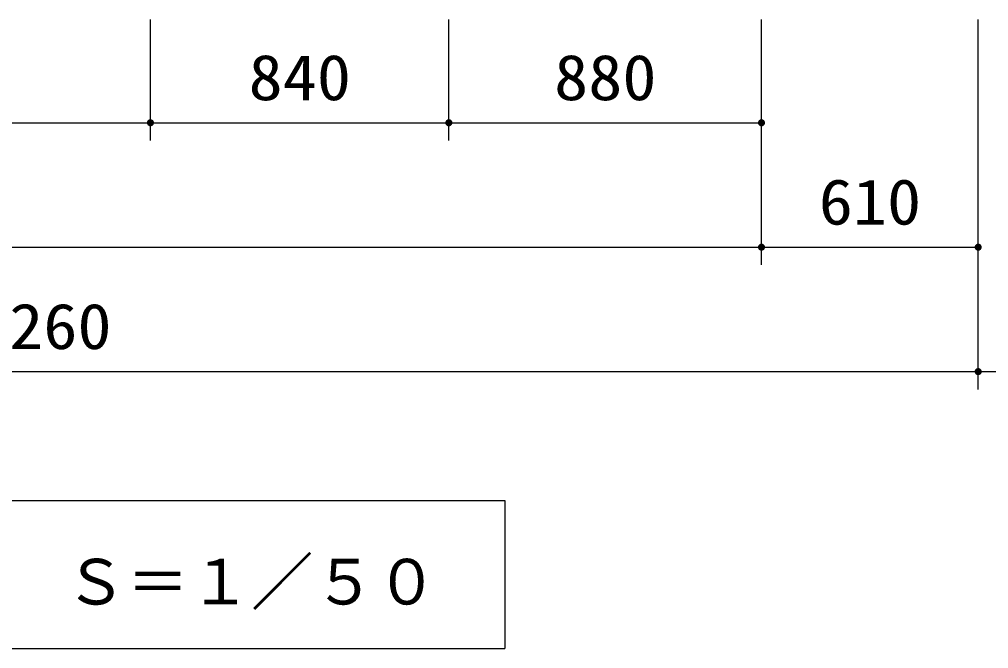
# Model space of a CAD drawing. Units: millimetres, scale not verified. Extents: x -14850 to 14850, y -10500 to 10500.
# Drawn here: x -7401 to -4673, y -7981 to -6211 of the extents above; entities that cross this region are included whole.
import ezdxf
from ezdxf.enums import TextEntityAlignment as Align

# ---------------------------------------------------------------- set-up
doc = ezdxf.new("R2010")
doc.units = ezdxf.units.MM
doc.header["$LTSCALE"] = 50
for name, color, linetype, lineweight in [('0-0_製作', 5, 'Continuous', 25), ('0-1_躯体', 3, 'Continuous', 25), ('0-5_水管', 3, 'Continuous', 25)]:
    doc.layers.add(name, color=color, linetype=linetype, lineweight=lineweight)
doc.styles.add('ＭＳ ゴシック', font='')
doc.styles.get('ＭＳ ゴシック').set_extended_font_data('MS Gothic')

msp = doc.modelspace()

# ---------------------------------------------------------------- linework, layer by layer
at = {"layer": '0-0_製作', "color": 2}
for p, q in [((-7032.05, -6551.96), (-7032.05, -6211.17)), ((-6192.05, -6551.96), (-6192.05, -6211.17)), ((-5312.05, -6901.96), (-5312.05, -6211.17)), ((-4702.05, -7251.96), (-4702.05, -6211.17))]:
    msp.add_line(p, q, dxfattribs=at)
at = {"layer": '0-0_製作'}
for points in [[(-7037.92, -6493.87), (-7032.05, -6491.96), (-7032.05, -6501.96)], [(-7036.86, -6493.2), (-7032.05, -6491.96), (-7037.92, -6493.87)], [(-7035.73, -6492.66), (-7032.05, -6491.96), (-7036.86, -6493.2)], [(-7034.53, -6492.27), (-7032.05, -6491.96), (-7035.73, -6492.66)], [(-7033.3, -6492.04), (-7032.05, -6491.96), (-7034.53, -6492.27)], [(-7032.05, -6491.96), (-7022.05, -6501.96), (-7032.05, -6501.96)], [(-7031.42, -6491.98), (-7022.05, -6501.96), (-7032.05, -6491.96)], [(-7030.17, -6492.14), (-7022.05, -6501.96), (-7031.42, -6491.98)], [(-7030.17, -6492.14), (-7022.12, -6500.71), (-7022.05, -6501.96)], [(-7028.96, -6492.45), (-7022.12, -6500.71), (-7030.17, -6492.14)], [(-7028.96, -6492.45), (-7022.36, -6499.47), (-7022.12, -6500.71)], [(-7027.79, -6492.91), (-7022.36, -6499.47), (-7028.96, -6492.45)], [(-7027.79, -6492.91), (-7022.75, -6498.28), (-7022.36, -6499.47)], [(-7026.69, -6493.52), (-7022.75, -6498.28), (-7027.79, -6492.91)], [(-6198.89, -6494.67), (-6192.05, -6491.96), (-6192.05, -6501.96)], [(-6197.92, -6493.87), (-6192.05, -6491.96), (-6198.89, -6494.67)], [(-6196.86, -6493.2), (-6192.05, -6491.96), (-6197.92, -6493.87)], [(-6195.73, -6492.66), (-6192.05, -6491.96), (-6196.86, -6493.2)], [(-6194.53, -6492.27), (-6192.05, -6491.96), (-6195.73, -6492.66)], [(-6193.3, -6492.04), (-6192.05, -6491.96), (-6194.53, -6492.27)], [(-6192.05, -6491.96), (-6182.05, -6501.96), (-6192.05, -6501.96)], [(-6192.05, -6491.96), (-6182.13, -6500.71), (-6182.05, -6501.96)], [(-6191.42, -6491.98), (-6182.13, -6500.71), (-6192.05, -6491.96)], [(-6190.17, -6492.14), (-6182.13, -6500.71), (-6191.42, -6491.98)], [(-6190.17, -6492.14), (-6182.36, -6499.47), (-6182.13, -6500.71)], [(-6188.96, -6492.45), (-6182.36, -6499.47), (-6190.17, -6492.14)], [(-6188.96, -6492.45), (-6182.75, -6498.28), (-6182.36, -6499.47)], [(-6187.79, -6492.91), (-6182.75, -6498.28), (-6188.96, -6492.45)], [(-6187.79, -6492.91), (-6183.28, -6497.14), (-6182.75, -6498.28)], [(-6186.69, -6493.52), (-6183.28, -6497.14), (-6187.79, -6492.91)], [(-5319.75, -6495.59), (-5312.05, -6491.96), (-5312.05, -6501.96)], [(-5318.89, -6494.67), (-5312.05, -6491.96), (-5319.75, -6495.59)], [(-5317.92, -6493.87), (-5312.05, -6491.96), (-5318.89, -6494.67)], [(-5316.86, -6493.2), (-5312.05, -6491.96), (-5317.92, -6493.87)], [(-5315.73, -6492.66), (-5312.05, -6491.96), (-5316.86, -6493.2)], [(-5314.53, -6492.27), (-5312.05, -6491.96), (-5315.73, -6492.66)], [(-5313.3, -6492.04), (-5312.05, -6491.96), (-5314.53, -6492.27)], [(-5312.05, -6491.96), (-5302.05, -6501.96), (-5312.05, -6501.96)], [(-5312.05, -6491.96), (-5302.13, -6500.71), (-5302.05, -6501.96)], [(-5312.05, -6491.96), (-5302.36, -6499.47), (-5302.13, -6500.71)], [(-5311.42, -6491.98), (-5302.36, -6499.47), (-5312.05, -6491.96)], [(-5311.42, -6491.98), (-5302.75, -6498.28), (-5302.36, -6499.47)], [(-5310.17, -6492.14), (-5302.75, -6498.28), (-5311.42, -6491.98)], [(-5310.17, -6492.14), (-5303.28, -6497.14), (-5302.75, -6498.28)], [(-5308.96, -6492.45), (-5303.28, -6497.14), (-5310.17, -6492.14)], [(-5308.96, -6492.45), (-5303.96, -6496.08), (-5303.28, -6497.14)], [(-5307.79, -6492.91), (-5303.96, -6496.08), (-5308.96, -6492.45)], [(-5307.79, -6492.91), (-5304.76, -6495.11), (-5303.96, -6496.08)], [(-5306.69, -6493.52), (-5304.76, -6495.11), (-5307.79, -6492.91)], [(-7042.03, -6501.33), (-7032.05, -6501.96), (-7042.05, -6501.96)], [(-7042.05, -6501.96), (-7033.92, -6511.78), (-7041.97, -6503.21)], [(-7042.05, -6501.96), (-7032.67, -6511.94), (-7033.92, -6511.78)], [(-7032.05, -6501.96), (-7032.67, -6511.94), (-7042.05, -6501.96)], [(-7041.87, -6500.09), (-7032.05, -6501.96), (-7042.03, -6501.33)], [(-7041.97, -6503.21), (-7035.14, -6511.47), (-7041.73, -6504.45)], [(-7041.97, -6503.21), (-7033.92, -6511.78), (-7035.14, -6511.47)], [(-7041.56, -6498.87), (-7032.05, -6501.96), (-7041.87, -6500.09)], [(-7041.73, -6504.45), (-7036.3, -6511.01), (-7041.34, -6505.64)], [(-7041.73, -6504.45), (-7035.14, -6511.47), (-7036.3, -6511.01)], [(-7041.09, -6497.7), (-7032.05, -6501.96), (-7041.56, -6498.87)], [(-7041.34, -6505.64), (-7037.4, -6510.4), (-7040.81, -6506.78)], [(-7041.34, -6505.64), (-7036.3, -6511.01), (-7037.4, -6510.4)], [(-7040.49, -6496.6), (-7032.05, -6501.96), (-7041.09, -6497.7)], [(-7040.81, -6506.78), (-7038.42, -6509.66), (-7040.14, -6507.84)], [(-7040.81, -6506.78), (-7037.4, -6510.4), (-7038.42, -6509.66)], [(-7039.75, -6495.59), (-7032.05, -6501.96), (-7040.49, -6496.6)], [(-7040.14, -6507.84), (-7038.42, -6509.66), (-7039.34, -6508.81)], [(-7038.89, -6494.67), (-7032.05, -6501.96), (-7039.75, -6495.59)], [(-7037.92, -6493.87), (-7032.05, -6501.96), (-7038.89, -6494.67)], [(-7032.05, -6501.96), (-7032.05, -6511.96), (-7032.67, -6511.94)], [(-7032.05, -6501.96), (-7030.79, -6511.88), (-7032.05, -6511.96)], [(-7032.05, -6501.96), (-7029.56, -6511.65), (-7030.79, -6511.88)], [(-7032.05, -6501.96), (-7028.36, -6511.26), (-7029.56, -6511.65)], [(-7032.05, -6501.96), (-7027.23, -6510.72), (-7028.36, -6511.26)], [(-7032.05, -6501.96), (-7026.17, -6510.05), (-7027.23, -6510.72)], [(-7032.05, -6501.96), (-7025.2, -6509.25), (-7026.17, -6510.05)], [(-7022.05, -6501.96), (-7025.2, -6509.25), (-7032.05, -6501.96)], [(-7026.69, -6493.52), (-7023.28, -6497.14), (-7022.75, -6498.28)], [(-7025.67, -6494.25), (-7023.28, -6497.14), (-7026.69, -6493.52)], [(-7025.67, -6494.25), (-7023.96, -6496.08), (-7023.28, -6497.14)], [(-7024.76, -6495.11), (-7023.96, -6496.08), (-7025.67, -6494.25)], [(-7022.05, -6501.96), (-7024.34, -6508.33), (-7025.2, -6509.25)], [(-7022.05, -6501.96), (-7023.6, -6507.32), (-7024.34, -6508.33)], [(-7022.05, -6501.96), (-7023, -6506.22), (-7023.6, -6507.32)], [(-7022.05, -6501.96), (-7022.54, -6505.05), (-7023, -6506.22)], [(-7022.05, -6501.96), (-7022.22, -6503.83), (-7022.54, -6505.05)], [(-7022.05, -6501.96), (-7022.07, -6502.59), (-7022.22, -6503.83)], [(-6202.03, -6501.33), (-6192.05, -6501.96), (-6202.05, -6501.96)], [(-6202.05, -6501.96), (-6192.67, -6511.94), (-6201.97, -6503.21)], [(-6202.05, -6501.96), (-6192.05, -6511.96), (-6192.67, -6511.94)], [(-6202.05, -6501.96), (-6192.05, -6501.96), (-6192.05, -6511.96)], [(-6201.87, -6500.09), (-6192.05, -6501.96), (-6202.03, -6501.33)], [(-6201.97, -6503.21), (-6193.92, -6511.78), (-6201.73, -6504.45)], [(-6201.97, -6503.21), (-6192.67, -6511.94), (-6193.92, -6511.78)], [(-6201.56, -6498.87), (-6192.05, -6501.96), (-6201.87, -6500.09)], [(-6201.73, -6504.45), (-6195.14, -6511.47), (-6201.34, -6505.64)], [(-6201.73, -6504.45), (-6193.92, -6511.78), (-6195.14, -6511.47)], [(-6201.09, -6497.7), (-6192.05, -6501.96), (-6201.56, -6498.87)], [(-6201.34, -6505.64), (-6196.3, -6511.01), (-6200.81, -6506.78)], [(-6201.34, -6505.64), (-6195.14, -6511.47), (-6196.3, -6511.01)], [(-6200.49, -6496.6), (-6192.05, -6501.96), (-6201.09, -6497.7)], [(-6200.81, -6506.78), (-6197.4, -6510.4), (-6200.14, -6507.84)], [(-6200.81, -6506.78), (-6196.3, -6511.01), (-6197.4, -6510.4)], [(-6199.75, -6495.59), (-6192.05, -6501.96), (-6200.49, -6496.6)], [(-6200.14, -6507.84), (-6198.42, -6509.66), (-6199.34, -6508.81)], [(-6200.14, -6507.84), (-6197.4, -6510.4), (-6198.42, -6509.66)], [(-6198.89, -6494.67), (-6192.05, -6501.96), (-6199.75, -6495.59)], [(-6192.05, -6501.96), (-6190.79, -6511.88), (-6192.05, -6511.96)], [(-6192.05, -6501.96), (-6189.56, -6511.65), (-6190.79, -6511.88)], [(-6192.05, -6501.96), (-6188.37, -6511.26), (-6189.56, -6511.65)], [(-6192.05, -6501.96), (-6187.23, -6510.72), (-6188.37, -6511.26)], [(-6192.05, -6501.96), (-6186.17, -6510.05), (-6187.23, -6510.72)], [(-6192.05, -6501.96), (-6185.2, -6509.25), (-6186.17, -6510.05)], [(-6192.05, -6501.96), (-6184.34, -6508.33), (-6185.2, -6509.25)], [(-6182.05, -6501.96), (-6184.34, -6508.33), (-6192.05, -6501.96)], [(-6186.69, -6493.52), (-6183.96, -6496.08), (-6183.28, -6497.14)], [(-6185.67, -6494.25), (-6183.96, -6496.08), (-6186.69, -6493.52)], [(-6185.67, -6494.25), (-6184.76, -6495.11), (-6183.96, -6496.08)], [(-6182.05, -6501.96), (-6183.6, -6507.32), (-6184.34, -6508.33)], [(-6182.05, -6501.96), (-6183, -6506.22), (-6183.6, -6507.32)], [(-6182.05, -6501.96), (-6182.54, -6505.05), (-6183, -6506.22)], [(-6182.05, -6501.96), (-6182.22, -6503.83), (-6182.54, -6505.05)], [(-6182.05, -6501.96), (-6182.07, -6502.59), (-6182.22, -6503.83)], [(-5322.03, -6501.33), (-5312.05, -6501.96), (-5322.05, -6501.96)], [(-5322.05, -6501.96), (-5312.05, -6501.96), (-5321.97, -6503.21)], [(-5321.87, -6500.09), (-5312.05, -6501.96), (-5322.03, -6501.33)], [(-5321.97, -6503.21), (-5312.05, -6501.96), (-5312.05, -6511.96)], [(-5321.97, -6503.21), (-5312.05, -6511.96), (-5321.73, -6504.45)], [(-5321.56, -6498.87), (-5312.05, -6501.96), (-5321.87, -6500.09)], [(-5321.73, -6504.45), (-5312.67, -6511.94), (-5321.34, -6505.64)], [(-5321.73, -6504.45), (-5312.05, -6511.96), (-5312.67, -6511.94)], [(-5321.09, -6497.7), (-5312.05, -6501.96), (-5321.56, -6498.87)], [(-5321.34, -6505.64), (-5313.92, -6511.78), (-5320.81, -6506.78)], [(-5321.34, -6505.64), (-5312.67, -6511.94), (-5313.92, -6511.78)], [(-5320.49, -6496.6), (-5312.05, -6501.96), (-5321.09, -6497.7)], [(-5320.81, -6506.78), (-5315.14, -6511.47), (-5320.14, -6507.84)], [(-5320.81, -6506.78), (-5313.92, -6511.78), (-5315.14, -6511.47)], [(-5319.75, -6495.59), (-5312.05, -6501.96), (-5320.49, -6496.6)], [(-5320.14, -6507.84), (-5316.3, -6511.01), (-5319.34, -6508.81)], [(-5320.14, -6507.84), (-5315.14, -6511.47), (-5316.3, -6511.01)], [(-5319.34, -6508.81), (-5317.4, -6510.4), (-5318.42, -6509.66)], [(-5319.34, -6508.81), (-5316.3, -6511.01), (-5317.4, -6510.4)], [(-5312.05, -6501.96), (-5310.79, -6511.88), (-5312.05, -6511.96)], [(-5312.05, -6501.96), (-5309.56, -6511.65), (-5310.79, -6511.88)], [(-5312.05, -6501.96), (-5308.37, -6511.26), (-5309.56, -6511.65)], [(-5312.05, -6501.96), (-5307.23, -6510.72), (-5308.37, -6511.26)], [(-5312.05, -6501.96), (-5306.17, -6510.05), (-5307.23, -6510.72)], [(-5312.05, -6501.96), (-5305.2, -6509.25), (-5306.17, -6510.05)], [(-5312.05, -6501.96), (-5304.34, -6508.33), (-5305.2, -6509.25)], [(-5312.05, -6501.96), (-5303.6, -6507.32), (-5304.34, -6508.33)], [(-5302.05, -6501.96), (-5303.6, -6507.32), (-5312.05, -6501.96)], [(-5306.69, -6493.52), (-5305.67, -6494.25), (-5304.76, -6495.11)], [(-5302.05, -6501.96), (-5303, -6506.22), (-5303.6, -6507.32)], [(-5302.05, -6501.96), (-5302.54, -6505.05), (-5303, -6506.22)], [(-5302.05, -6501.96), (-5302.22, -6503.83), (-5302.54, -6505.05)], [(-5302.05, -6501.96), (-5302.07, -6502.59), (-5302.22, -6503.83)], [(-5321.09, -6847.7), (-5312.05, -6851.96), (-5321.56, -6848.87)], [(-5320.49, -6846.6), (-5312.05, -6851.96), (-5321.09, -6847.7)], [(-5319.75, -6845.59), (-5312.05, -6851.96), (-5320.49, -6846.6)], [(-5319.75, -6845.59), (-5312.05, -6841.96), (-5312.05, -6851.96)], [(-5318.89, -6844.67), (-5312.05, -6841.96), (-5319.75, -6845.59)], [(-5317.92, -6843.87), (-5312.05, -6841.96), (-5318.89, -6844.67)], [(-5316.86, -6843.2), (-5312.05, -6841.96), (-5317.92, -6843.87)], [(-5315.73, -6842.66), (-5312.05, -6841.96), (-5316.86, -6843.2)], [(-5314.53, -6842.27), (-5312.05, -6841.96), (-5315.73, -6842.66)], [(-5313.3, -6842.04), (-5312.05, -6841.96), (-5314.53, -6842.27)], [(-5312.05, -6841.96), (-5302.05, -6851.96), (-5312.05, -6851.96)], [(-5312.05, -6841.96), (-5302.13, -6850.71), (-5302.05, -6851.96)], [(-5312.05, -6841.96), (-5302.36, -6849.47), (-5302.13, -6850.71)], [(-5312.05, -6841.96), (-5302.75, -6848.28), (-5302.36, -6849.47)], [(-5311.42, -6841.98), (-5302.75, -6848.28), (-5312.05, -6841.96)], [(-5310.17, -6842.14), (-5302.75, -6848.28), (-5311.42, -6841.98)], [(-5310.17, -6842.14), (-5303.28, -6847.14), (-5302.75, -6848.28)], [(-5308.96, -6842.45), (-5303.28, -6847.14), (-5310.17, -6842.14)], [(-5308.96, -6842.45), (-5303.96, -6846.08), (-5303.28, -6847.14)], [(-5307.79, -6842.91), (-5303.96, -6846.08), (-5308.96, -6842.45)], [(-5307.79, -6842.91), (-5304.76, -6845.11), (-5303.96, -6846.08)], [(-5306.69, -6843.52), (-5304.76, -6845.11), (-5307.79, -6842.91)], [(-5306.69, -6843.52), (-5305.67, -6844.25), (-5304.76, -6845.11)], [(-4711.09, -6847.7), (-4702.05, -6851.96), (-4711.56, -6848.87)], [(-4710.49, -6846.6), (-4702.05, -6851.96), (-4711.09, -6847.7)], [(-4709.75, -6845.59), (-4702.05, -6851.96), (-4710.49, -6846.6)], [(-4709.75, -6845.59), (-4702.05, -6841.96), (-4702.05, -6851.96)], [(-4708.89, -6844.67), (-4702.05, -6841.96), (-4709.75, -6845.59)], [(-4707.92, -6843.87), (-4702.05, -6841.96), (-4708.89, -6844.67)], [(-4706.86, -6843.2), (-4702.05, -6841.96), (-4707.92, -6843.87)], [(-4705.73, -6842.66), (-4702.05, -6841.96), (-4706.86, -6843.2)], [(-4704.53, -6842.27), (-4702.05, -6841.96), (-4705.73, -6842.66)], [(-4703.3, -6842.04), (-4702.05, -6841.96), (-4704.53, -6842.27)], [(-4702.05, -6841.96), (-4692.05, -6851.96), (-4702.05, -6851.96)], [(-4702.05, -6841.96), (-4692.12, -6850.71), (-4692.05, -6851.96)], [(-4702.05, -6841.96), (-4692.36, -6849.47), (-4692.12, -6850.71)], [(-4702.05, -6841.96), (-4692.75, -6848.28), (-4692.36, -6849.47)], [(-4701.42, -6841.98), (-4692.75, -6848.28), (-4702.05, -6841.96)], [(-4701.42, -6841.98), (-4693.28, -6847.14), (-4692.75, -6848.28)], [(-4700.17, -6842.14), (-4693.28, -6847.14), (-4701.42, -6841.98)], [(-4700.17, -6842.14), (-4693.96, -6846.08), (-4693.28, -6847.14)], [(-4698.96, -6842.45), (-4693.96, -6846.08), (-4700.17, -6842.14)], [(-4698.96, -6842.45), (-4694.76, -6845.11), (-4693.96, -6846.08)], [(-4697.79, -6842.91), (-4694.76, -6845.11), (-4698.96, -6842.45)], [(-4697.79, -6842.91), (-4695.67, -6844.25), (-4694.76, -6845.11)], [(-4696.69, -6843.52), (-4695.67, -6844.25), (-4697.79, -6842.91)], [(-5322.03, -6851.33), (-5312.05, -6851.96), (-5322.05, -6851.96)], [(-5322.05, -6851.96), (-5312.05, -6851.96), (-5321.97, -6853.21)], [(-5321.87, -6850.09), (-5312.05, -6851.96), (-5322.03, -6851.33)], [(-5321.97, -6853.21), (-5312.05, -6851.96), (-5321.73, -6854.45)], [(-5321.56, -6848.87), (-5312.05, -6851.96), (-5321.87, -6850.09)], [(-5321.73, -6854.45), (-5312.05, -6851.96), (-5312.05, -6861.96)], [(-5321.73, -6854.45), (-5312.67, -6861.94), (-5321.34, -6855.64)], [(-5321.73, -6854.45), (-5312.05, -6861.96), (-5312.67, -6861.94)], [(-5321.34, -6855.64), (-5313.92, -6861.78), (-5320.81, -6856.78)], [(-5321.34, -6855.64), (-5312.67, -6861.94), (-5313.92, -6861.78)], [(-5320.81, -6856.78), (-5315.14, -6861.47), (-5320.14, -6857.84)], [(-5320.81, -6856.78), (-5313.92, -6861.78), (-5315.14, -6861.47)], [(-5320.14, -6857.84), (-5316.3, -6861.01), (-5319.34, -6858.81)], [(-5320.14, -6857.84), (-5315.14, -6861.47), (-5316.3, -6861.01)], [(-5319.34, -6858.81), (-5317.4, -6860.4), (-5318.42, -6859.66)], [(-5319.34, -6858.81), (-5316.3, -6861.01), (-5317.4, -6860.4)], [(-5312.05, -6851.96), (-5310.79, -6861.88), (-5312.05, -6861.96)], [(-5312.05, -6851.96), (-5309.56, -6861.65), (-5310.79, -6861.88)], [(-5312.05, -6851.96), (-5308.37, -6861.26), (-5309.56, -6861.65)], [(-5312.05, -6851.96), (-5307.23, -6860.72), (-5308.37, -6861.26)], [(-5312.05, -6851.96), (-5306.17, -6860.05), (-5307.23, -6860.72)], [(-5312.05, -6851.96), (-5305.2, -6859.25), (-5306.17, -6860.05)], [(-5312.05, -6851.96), (-5304.34, -6858.33), (-5305.2, -6859.25)], [(-5312.05, -6851.96), (-5303.6, -6857.32), (-5304.34, -6858.33)], [(-5302.05, -6851.96), (-5303.6, -6857.32), (-5312.05, -6851.96)], [(-5302.05, -6851.96), (-5303, -6856.22), (-5303.6, -6857.32)], [(-5302.05, -6851.96), (-5302.54, -6855.05), (-5303, -6856.22)], [(-5302.05, -6851.96), (-5302.22, -6853.83), (-5302.54, -6855.05)], [(-5302.05, -6851.96), (-5302.07, -6852.59), (-5302.22, -6853.83)], [(-4712.03, -6851.33), (-4702.05, -6851.96), (-4712.05, -6851.96)], [(-4712.05, -6851.96), (-4702.05, -6851.96), (-4711.97, -6853.21)], [(-4711.87, -6850.09), (-4702.05, -6851.96), (-4712.03, -6851.33)], [(-4711.97, -6853.21), (-4702.05, -6851.96), (-4711.73, -6854.45)], [(-4711.56, -6848.87), (-4702.05, -6851.96), (-4711.87, -6850.09)], [(-4711.73, -6854.45), (-4702.05, -6851.96), (-4702.05, -6861.96)], [(-4711.73, -6854.45), (-4702.05, -6861.96), (-4711.34, -6855.64)], [(-4711.34, -6855.64), (-4702.67, -6861.94), (-4710.81, -6856.78)], [(-4711.34, -6855.64), (-4702.05, -6861.96), (-4702.67, -6861.94)], [(-4710.81, -6856.78), (-4703.92, -6861.78), (-4710.14, -6857.84)], [(-4710.81, -6856.78), (-4702.67, -6861.94), (-4703.92, -6861.78)], [(-4710.14, -6857.84), (-4705.14, -6861.47), (-4709.34, -6858.81)], [(-4710.14, -6857.84), (-4703.92, -6861.78), (-4705.14, -6861.47)], [(-4709.34, -6858.81), (-4706.3, -6861.01), (-4708.42, -6859.66)], [(-4709.34, -6858.81), (-4705.14, -6861.47), (-4706.3, -6861.01)], [(-4708.42, -6859.66), (-4706.3, -6861.01), (-4707.4, -6860.4)], [(-4702.05, -6851.96), (-4700.79, -6861.88), (-4702.05, -6861.96)], [(-4702.05, -6851.96), (-4699.56, -6861.65), (-4700.79, -6861.88)], [(-4702.05, -6851.96), (-4698.36, -6861.26), (-4699.56, -6861.65)], [(-4702.05, -6851.96), (-4697.23, -6860.72), (-4698.36, -6861.26)], [(-4702.05, -6851.96), (-4696.17, -6860.05), (-4697.23, -6860.72)], [(-4702.05, -6851.96), (-4695.2, -6859.25), (-4696.17, -6860.05)], [(-4702.05, -6851.96), (-4694.34, -6858.33), (-4695.2, -6859.25)], [(-4702.05, -6851.96), (-4693.6, -6857.32), (-4694.34, -6858.33)], [(-4692.05, -6851.96), (-4693.6, -6857.32), (-4702.05, -6851.96)], [(-4692.05, -6851.96), (-4693, -6856.22), (-4693.6, -6857.32)], [(-4692.05, -6851.96), (-4692.54, -6855.05), (-4693, -6856.22)], [(-4692.05, -6851.96), (-4692.22, -6853.83), (-4692.54, -6855.05)], [(-4692.05, -6851.96), (-4692.07, -6852.59), (-4692.22, -6853.83)], [(-4712.03, -7201.33), (-4702.05, -7201.96), (-4712.05, -7201.96)], [(-4712.05, -7201.96), (-4702.05, -7201.96), (-4711.97, -7203.21)], [(-4711.87, -7200.09), (-4702.05, -7201.96), (-4712.03, -7201.33)], [(-4711.97, -7203.21), (-4702.05, -7201.96), (-4711.73, -7204.45)], [(-4711.56, -7198.87), (-4702.05, -7201.96), (-4711.87, -7200.09)], [(-4711.73, -7204.45), (-4702.05, -7201.96), (-4711.34, -7205.64)], [(-4711.09, -7197.7), (-4702.05, -7201.96), (-4711.56, -7198.87)], [(-4711.34, -7205.64), (-4702.05, -7201.96), (-4702.05, -7211.96)], [(-4710.49, -7196.6), (-4702.05, -7201.96), (-4711.09, -7197.7)], [(-4709.75, -7195.59), (-4702.05, -7201.96), (-4710.49, -7196.6)], [(-4709.75, -7195.59), (-4702.05, -7191.96), (-4702.05, -7201.96)], [(-4708.89, -7194.67), (-4702.05, -7191.96), (-4709.75, -7195.59)], [(-4707.92, -7193.87), (-4702.05, -7191.96), (-4708.89, -7194.67)], [(-4706.86, -7193.2), (-4702.05, -7191.96), (-4707.92, -7193.87)], [(-4705.73, -7192.66), (-4702.05, -7191.96), (-4706.86, -7193.2)], [(-4704.53, -7192.27), (-4702.05, -7191.96), (-4705.73, -7192.66)], [(-4703.3, -7192.04), (-4702.05, -7191.96), (-4704.53, -7192.27)], [(-4702.05, -7191.96), (-4692.05, -7201.96), (-4702.05, -7201.96)], [(-4702.05, -7191.96), (-4692.12, -7200.71), (-4692.05, -7201.96)], [(-4702.05, -7191.96), (-4692.36, -7199.47), (-4692.12, -7200.71)], [(-4702.05, -7191.96), (-4692.75, -7198.28), (-4692.36, -7199.47)], [(-4702.05, -7191.96), (-4693.28, -7197.14), (-4692.75, -7198.28)], [(-4701.42, -7191.98), (-4693.28, -7197.14), (-4702.05, -7191.96)], [(-4702.05, -7201.96), (-4700.79, -7211.88), (-4702.05, -7211.96)], [(-4702.05, -7201.96), (-4699.56, -7211.65), (-4700.79, -7211.88)], [(-4702.05, -7201.96), (-4698.36, -7211.26), (-4699.56, -7211.65)], [(-4702.05, -7201.96), (-4697.23, -7210.72), (-4698.36, -7211.26)], [(-4702.05, -7201.96), (-4696.17, -7210.05), (-4697.23, -7210.72)], [(-4702.05, -7201.96), (-4695.2, -7209.25), (-4696.17, -7210.05)], [(-4702.05, -7201.96), (-4694.34, -7208.33), (-4695.2, -7209.25)], [(-4702.05, -7201.96), (-4693.6, -7207.32), (-4694.34, -7208.33)], [(-4692.05, -7201.96), (-4693.6, -7207.32), (-4702.05, -7201.96)], [(-4700.17, -7192.14), (-4693.28, -7197.14), (-4701.42, -7191.98)], [(-4700.17, -7192.14), (-4693.96, -7196.08), (-4693.28, -7197.14)], [(-4698.96, -7192.45), (-4693.96, -7196.08), (-4700.17, -7192.14)], [(-4698.96, -7192.45), (-4694.76, -7195.11), (-4693.96, -7196.08)], [(-4697.79, -7192.91), (-4694.76, -7195.11), (-4698.96, -7192.45)], [(-4697.79, -7192.91), (-4695.67, -7194.25), (-4694.76, -7195.11)], [(-4696.69, -7193.52), (-4695.67, -7194.25), (-4697.79, -7192.91)], [(-4692.05, -7201.96), (-4693, -7206.22), (-4693.6, -7207.32)], [(-4692.05, -7201.96), (-4692.54, -7205.05), (-4693, -7206.22)], [(-4692.05, -7201.96), (-4692.22, -7203.83), (-4692.54, -7205.05)], [(-4692.05, -7201.96), (-4692.07, -7202.59), (-4692.22, -7203.83)], [(-4711.34, -7205.64), (-4702.67, -7211.94), (-4710.81, -7206.78)], [(-4711.34, -7205.64), (-4702.05, -7211.96), (-4702.67, -7211.94)], [(-4710.81, -7206.78), (-4703.92, -7211.78), (-4710.14, -7207.84)], [(-4710.81, -7206.78), (-4702.67, -7211.94), (-4703.92, -7211.78)], [(-4710.14, -7207.84), (-4705.14, -7211.47), (-4709.34, -7208.81)], [(-4710.14, -7207.84), (-4703.92, -7211.78), (-4705.14, -7211.47)], [(-4709.34, -7208.81), (-4706.3, -7211.01), (-4708.42, -7209.66)], [(-4709.34, -7208.81), (-4705.14, -7211.47), (-4706.3, -7211.01)], [(-4708.42, -7209.66), (-4706.3, -7211.01), (-4707.4, -7210.4)]]:
    msp.add_solid(points, dxfattribs=at)
at = {"layer": '0-1_躯体', "color": 2}
for p, q in [((-8392.05, -6501.96), (-7032.05, -6501.96)), ((-7032.05, -6501.96), (-6192.05, -6501.96)), ((-6192.05, -6501.96), (-5312.05, -6501.96)), ((-9962.05, -6851.96), (-5312.05, -6851.96)), ((-5312.05, -6851.96), (-4702.05, -6851.96)), ((-9962.05, -7201.96), (-4702.05, -7201.96)), ((-4702.05, -7201.96), (-4582.05, -7201.96))]:
    msp.add_line(p, q, dxfattribs=at)
at = {"layer": '0-5_水管'}
msp.add_line((-9367.67, -7981.12), (-6034.34, -7981.12), dxfattribs=at)
msp.add_lwpolyline([(-9367.67, -7564.45), (-6034.34, -7564.45), (-6034.34, -7981.12)], dxfattribs=at)

# ---------------------------------------------------------------- texts
at = {"layer": '0-0_製作', "color": 4, "style": 'ＭＳ ゴシック', "width": 1.1}
for s, p in [('840', (-6755.8, -6476.96)), ('880', (-5895.8, -6476.96)), ('610', (-5150.8, -6826.96)), ('5260', (-7525.8, -7176.96))]:
    msp.add_text(s, height=128.4, dxfattribs=at).set_placement(p, align=Align.BOTTOM_LEFT)
at = {"layer": '0-5_水管', "color": 4, "style": 'ＭＳ ゴシック'}
msp.add_text('Ｓ＝１／５０', height=128.4, dxfattribs=at).set_placement((-7273.89, -7895.57), align=Align.BOTTOM_LEFT)

doc.saveas('drawing.dxf')
